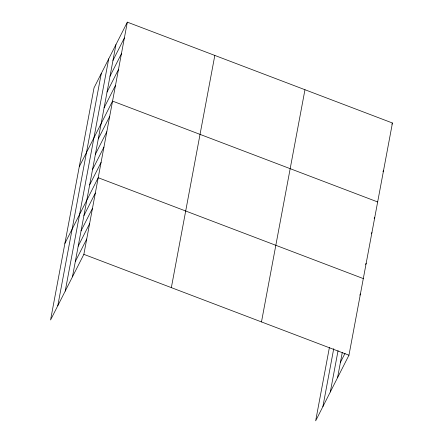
<?xml version="1.0" encoding="UTF-8"?>
<svg xmlns="http://www.w3.org/2000/svg" width="443" height="443" viewBox="0 0 443 443"><rect width="100%" height="100%" fill="white"/><g stroke="black" fill="none" stroke-linecap="round" stroke-linejoin="round"><path stroke-width="0.66" d="M57.784 305.753L101.259 73.555M65.226 291.079L108.707 58.88M72.453 276.836L115.928 44.638M127.34 22.15L94.038 87.797L50.557 319.996L83.86 254.348L127.34 22.15L392.443 123.004L348.962 355.203L315.66 420.85L329.387 347.556M171.347 287.629L214.822 55.43M261.481 321.923L304.961 89.724M322.886 406.608L333.74 348.641M330.328 391.933L338.064 350.623M337.555 377.691L342.295 352.373M112.971 60.431L124.383 37.937M110.019 76.218L121.426 53.73M107.062 92.006L118.469 69.518M104.105 107.799L115.512 85.311M79.253 166.745L112.555 101.098L377.663 201.953M98.28 138.914L109.687 116.42M95.406 154.236L106.818 131.748M92.537 169.564L103.95 147.07M89.669 184.886L101.076 162.398M64.905 243.368L98.208 177.721L363.31 278.581M83.932 215.536L95.339 193.048M81.058 230.864L92.471 208.376M78.189 246.186L89.602 223.698M75.321 261.514L86.728 239.026M391.828 124.223L392.443 123.004M382.957 171.591L383.572 170.372M374.174 218.493L374.789 217.28M371.306 233.821L371.921 232.603M365.564 264.471L366.184 263.253M359.827 295.121L360.441 293.903M340.423 362.368L345.053 353.254M83.86 254.348L348.962 355.203"/></g></svg>
